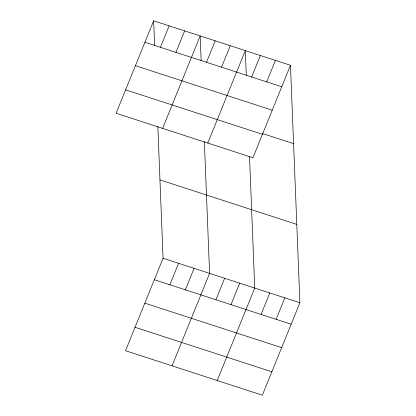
<?xml version="1.0" encoding="UTF-8"?>
<svg xmlns="http://www.w3.org/2000/svg" width="416" height="416" viewBox="0 0 416 416"><rect width="100%" height="100%" fill="white"/><g stroke="black" fill="none" stroke-linecap="round" stroke-linejoin="round"><path stroke-width="0.62" d="M153.644 20.8L116.1 113.256L252.928 157.747L290.472 65.291L153.644 20.8L154.632 45.677M160.43 47.32L169.151 25.844M175.937 52.359L184.657 30.883M162.625 128.383L200.164 35.927L201.152 60.804M206.497 62.296L215.218 40.82M221.546 67.189L230.266 45.713M207.776 143.062L245.32 50.612L246.308 75.483M157.841 126.485L163.072 258.253L125.528 350.709L262.356 395.2L299.9 302.744L290.472 65.291M251.649 76.981L260.369 55.505M169.858 284.773L178.578 263.297M266.703 81.874L275.423 60.398M185.364 289.817L194.085 268.341M172.047 365.836L209.591 273.38L204.36 141.612M215.92 299.749L224.64 278.278M230.974 304.647L239.694 283.171M217.204 380.52L254.743 288.064L249.512 156.296M261.076 314.434L269.797 292.958M276.125 319.327L284.846 297.851M144.924 42.276L281.752 86.767M135.413 65.697L272.241 110.188M262.278 133.474L293.582 143.65M125.616 89.83L262.444 134.321M159.957 179.894L296.785 224.385M163.072 258.253L299.9 302.744M154.352 279.729L291.179 324.22M144.841 303.155L281.668 347.646M135.039 327.288L271.866 371.779"/></g></svg>
